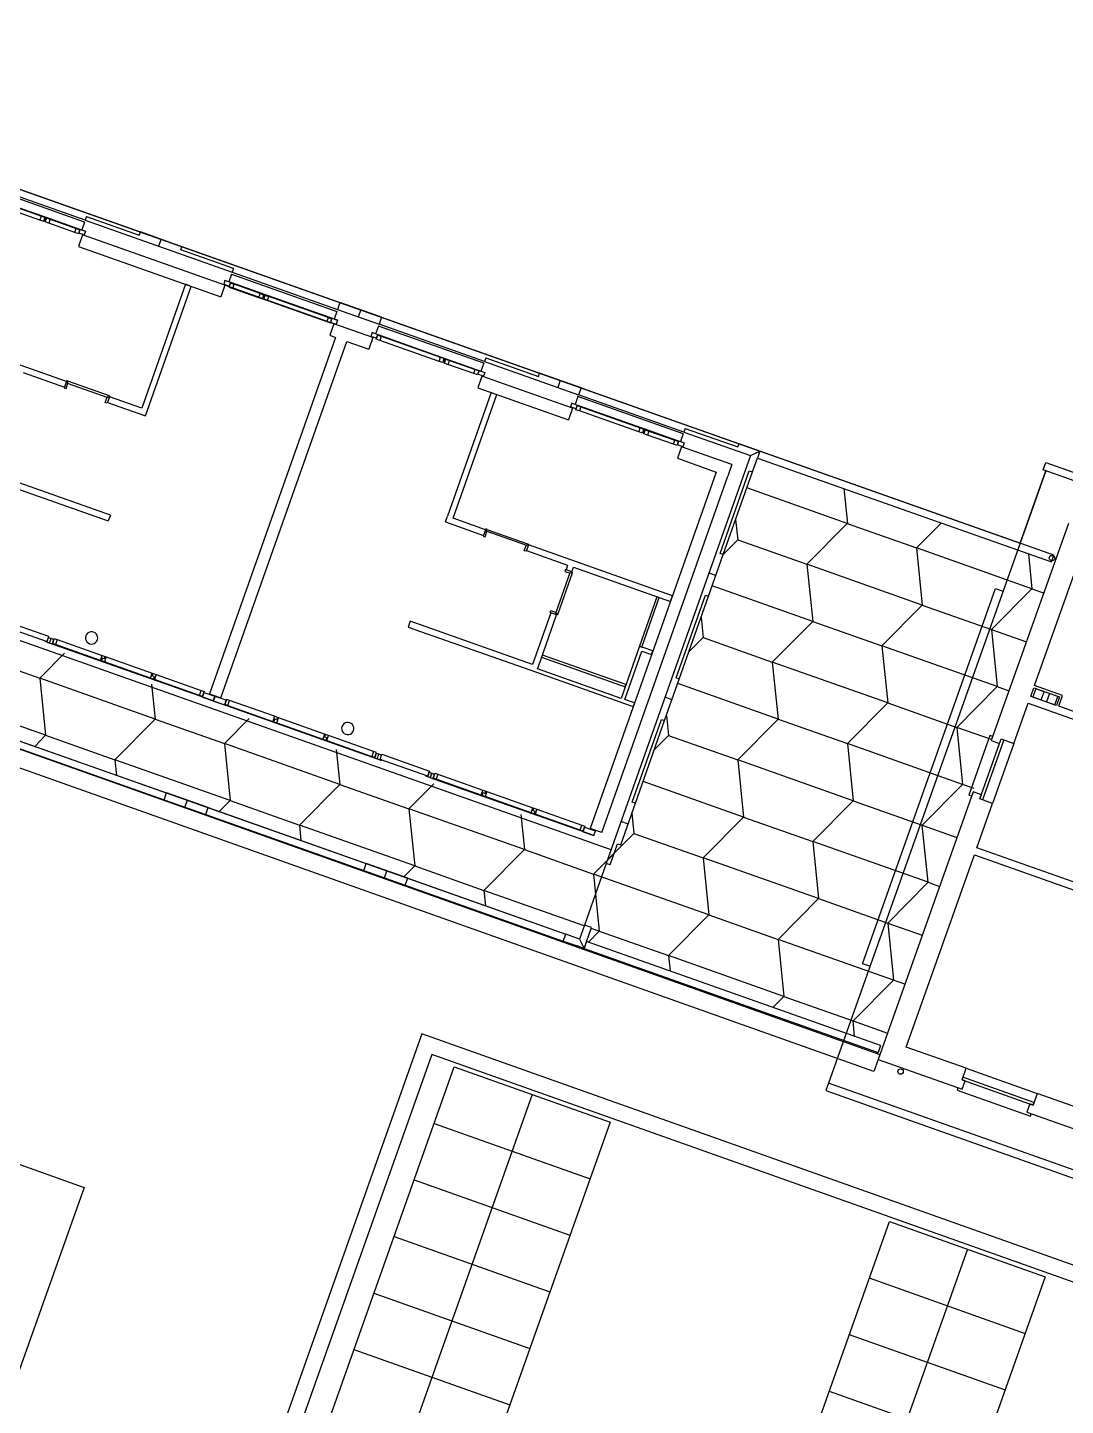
# Model space of a CAD drawing. Header units: metres. Extents: x 2681598 to 2681800, y 1249481 to 1249590.
# Drawn here: x 2681742.63 to 2681763.83, y 1249524.45 to 1249552.59 of the extents above; entities that cross this region are included whole.
import ezdxf

# ---------------------------------------------------------------- set-up
doc = ezdxf.new("R2010")
doc.units = ezdxf.units.M
doc.layers.add('flaeche', color=7, linetype='Continuous', true_color=0xffffff)
doc.layers.add('linien', color=7, linetype='Continuous', true_color=0x000000)

msp = doc.modelspace()

# ---------------------------------------------------------------- linework, layer by layer
at = {"layer": 'flaeche'}
msp.add_lwpolyline([(2681733.121, 1249552.588), (2681762.903, 1249542.058), (2681763.426, 1249543.536), (2681763.373, 1249543.555), (2681763.426, 1249543.706), (2681799.534, 1249530.89), (2681798.603, 1249528.269), (2681798.754, 1249528.215), (2681797.885, 1249525.767), (2681797.957, 1249525.547), (2681797.137, 1249523.236), (2681796.945, 1249523.119), (2681796.062, 1249520.63), (2681795.911, 1249520.684), (2681794.988, 1249518.083), (2681785.954, 1249492.164), (2681782.576, 1249481.266), (2681760.287, 1249488.167), (2681751.425, 1249490.911), (2681746.873, 1249492.32), (2681740.641, 1249494.59)], dxfattribs=at)
at = {"layer": 'linien'}
for p, q in [((2681733.121, 1249552.588), (2681757.587, 1249543.938)), ((2681743.803, 1249548.652), (2681741.651, 1249549.413)), ((2681743.79, 1249548.614), (2681741.637, 1249549.376)), ((2681741.668, 1249549.186), (2681742.943, 1249548.736)), ((2681741.697, 1249549.165), (2681742.907, 1249548.737)), ((2681742.878, 1249548.655), (2681741.667, 1249549.083)), ((2681742.878, 1249548.655), (2681742.907, 1249548.737)), ((2681742.955, 1249548.628), (2681742.878, 1249548.655)), ((2681742.907, 1249548.737), (2681742.984, 1249548.71)), ((2681742.939, 1249548.726), (2681742.943, 1249548.736)), ((2681742.984, 1249548.71), (2681742.939, 1249548.726)), ((2681742.943, 1249548.736), (2681743.001, 1249548.715)), ((2681742.984, 1249548.71), (2681742.955, 1249548.628)), ((2681742.96, 1249548.643), (2681742.984, 1249548.71)), ((2681742.974, 1249548.638), (2681742.96, 1249548.643)), ((2681742.987, 1249548.633), (2681742.974, 1249548.638)), ((2681742.982, 1249548.618), (2681743.011, 1249548.7)), ((2681743.058, 1249548.591), (2681742.982, 1249548.618)), ((2681743.011, 1249548.7), (2681742.987, 1249548.633)), ((2681743.001, 1249548.715), (2681743.059, 1249548.694)), ((2681743.056, 1249548.685), (2681743.011, 1249548.7)), ((2681743.011, 1249548.7), (2681743.088, 1249548.673)), ((2681743.059, 1249548.694), (2681743.056, 1249548.685)), ((2681743.088, 1249548.673), (2681743.058, 1249548.591)), ((2681743.588, 1249548.404), (2681743.058, 1249548.591)), ((2681743.059, 1249548.694), (2681743.652, 1249548.485)), ((2681743.088, 1249548.673), (2681743.617, 1249548.486)), ((2681743.79, 1249548.614), (2681743.734, 1249548.456)), ((2681743.83, 1249548.728), (2681743.803, 1249548.652)), ((2681743.803, 1249548.652), (2681746.805, 1249547.591)), ((2681743.83, 1249548.728), (2681744.906, 1249548.347)), ((2681743.588, 1249548.404), (2681743.617, 1249548.486)), ((2681743.665, 1249548.377), (2681743.588, 1249548.404)), ((2681743.617, 1249548.486), (2681743.694, 1249548.459)), ((2681743.649, 1249548.475), (2681743.652, 1249548.485)), ((2681743.694, 1249548.459), (2681743.649, 1249548.475)), ((2681743.652, 1249548.485), (2681743.81, 1249548.429)), ((2681743.694, 1249548.459), (2681743.665, 1249548.377)), ((2681743.751, 1249548.352), (2681743.668, 1249548.117)), ((2681743.751, 1249548.352), (2681743.668, 1249548.117)), ((2681743.67, 1249548.392), (2681743.694, 1249548.459)), ((2681743.783, 1249548.352), (2681743.67, 1249548.392)), ((2681743.734, 1249548.456), (2681743.81, 1249548.429)), ((2681746.657, 1249547.325), (2681743.751, 1249548.352)), ((2681743.783, 1249548.352), (2681743.78, 1249548.342)), ((2681743.81, 1249548.429), (2681743.783, 1249548.352)), ((2681744.906, 1249548.347), (2681744.93, 1249548.413)), ((2681745.778, 1249548.113), (2681744.93, 1249548.413)), ((2681745.354, 1249548.263), (2681745.304, 1249548.121)), ((2681743.668, 1249548.117), (2681746.573, 1249547.089)), ((2681745.755, 1249548.047), (2681745.778, 1249548.113)), ((2681746.831, 1249547.666), (2681745.755, 1249548.047)), ((2681746.659, 1249547.422), (2681746.632, 1249547.344)), ((2681746.817, 1249547.366), (2681746.659, 1249547.422)), ((2681746.735, 1249547.395), (2681746.659, 1249547.422)), ((2681746.791, 1249547.553), (2681746.735, 1249547.395)), ((2681746.791, 1249547.553), (2681748.944, 1249546.792)), ((2681746.831, 1249547.666), (2681746.805, 1249547.591)), ((2681746.805, 1249547.591), (2681748.957, 1249546.83)), ((2681745.851, 1249547.345), (2681744.957, 1249544.816)), ((2681745.075, 1249544.774), (2681745.969, 1249547.303)), ((2681745.969, 1249547.303), (2681745.851, 1249547.345)), ((2681746.657, 1249547.325), (2681746.573, 1249547.089)), ((2681746.657, 1249547.325), (2681746.573, 1249547.089)), ((2681746.632, 1249547.344), (2681746.628, 1249547.335)), ((2681746.632, 1249547.344), (2681746.745, 1249547.304)), ((2681748.881, 1249546.539), (2681746.657, 1249547.325)), ((2681746.769, 1249547.372), (2681746.739, 1249547.289)), ((2681746.739, 1249547.289), (2681746.816, 1249547.262)), ((2681746.745, 1249547.304), (2681746.769, 1249547.372)), ((2681746.769, 1249547.372), (2681746.813, 1249547.356)), ((2681746.845, 1249547.345), (2681746.769, 1249547.372)), ((2681746.813, 1249547.356), (2681746.817, 1249547.366)), ((2681746.816, 1249547.262), (2681746.845, 1249547.345)), ((2681746.816, 1249547.262), (2681747.346, 1249547.075)), ((2681747.41, 1249547.156), (2681746.817, 1249547.366)), ((2681747.375, 1249547.158), (2681746.845, 1249547.345)), ((2681747.375, 1249547.158), (2681747.346, 1249547.075)), ((2681747.451, 1249547.131), (2681747.375, 1249547.158)), ((2681747.41, 1249547.156), (2681747.406, 1249547.146)), ((2681747.406, 1249547.146), (2681747.451, 1249547.131)), ((2681747.468, 1249547.136), (2681747.41, 1249547.156)), ((2681747.422, 1249547.048), (2681747.451, 1249547.131)), ((2681747.451, 1249547.131), (2681747.427, 1249547.063)), ((2681747.527, 1249547.115), (2681747.468, 1249547.136)), ((2681747.346, 1249547.075), (2681747.422, 1249547.048)), ((2681747.427, 1249547.063), (2681747.441, 1249547.058)), ((2681747.441, 1249547.058), (2681747.455, 1249547.053)), ((2681747.478, 1249547.121), (2681747.449, 1249547.038)), ((2681747.449, 1249547.038), (2681747.526, 1249547.011)), ((2681747.455, 1249547.053), (2681747.478, 1249547.121)), ((2681747.478, 1249547.121), (2681747.523, 1249547.105)), ((2681747.555, 1249547.094), (2681747.478, 1249547.121)), ((2681747.523, 1249547.105), (2681747.527, 1249547.115)), ((2681747.526, 1249547.011), (2681747.555, 1249547.094)), ((2681747.526, 1249547.011), (2681748.737, 1249546.583)), ((2681748.801, 1249546.664), (2681747.527, 1249547.115)), ((2681748.766, 1249546.666), (2681747.555, 1249547.094)), ((2681749.007, 1249546.971), (2681748.957, 1249546.83)), ((2681749.007, 1249546.971), (2681748.957, 1249546.83)), ((2681749.856, 1249546.671), (2681749.007, 1249546.971)), ((2681748.766, 1249546.666), (2681748.737, 1249546.583)), ((2681748.737, 1249546.583), (2681748.813, 1249546.556)), ((2681748.842, 1249546.639), (2681748.766, 1249546.666)), ((2681748.801, 1249546.664), (2681748.797, 1249546.655)), ((2681748.797, 1249546.655), (2681748.842, 1249546.639)), ((2681748.959, 1249546.609), (2681748.801, 1249546.664)), ((2681748.813, 1249546.556), (2681748.842, 1249546.639)), ((2681748.842, 1249546.639), (2681748.818, 1249546.571)), ((2681748.818, 1249546.571), (2681748.931, 1249546.531)), ((2681748.944, 1249546.792), (2681748.888, 1249546.634)), ((2681748.888, 1249546.634), (2681748.959, 1249546.609)), ((2681748.959, 1249546.609), (2681748.931, 1249546.531)), ((2681748.957, 1249546.83), (2681749.806, 1249546.53)), ((2681749.432, 1249546.821), (2681749.382, 1249546.68)), ((2681749.856, 1249546.671), (2681749.806, 1249546.53)), ((2681749.856, 1249546.671), (2681749.806, 1249546.53)), ((2681743.421, 1249545.359), (2681740.479, 1249546.4)), ((2681748.881, 1249546.539), (2681748.798, 1249546.303)), ((2681748.881, 1249546.539), (2681748.798, 1249546.303)), ((2681748.798, 1249546.303), (2681748.915, 1249546.261)), ((2681749.682, 1249546.255), (2681748.881, 1249546.539)), ((2681748.931, 1249546.531), (2681748.928, 1249546.522)), ((2681749.638, 1249546.281), (2681749.635, 1249546.272)), ((2681749.666, 1249546.359), (2681749.638, 1249546.281)), ((2681749.752, 1249546.241), (2681749.638, 1249546.281)), ((2681749.666, 1249546.359), (2681749.824, 1249546.303)), ((2681749.737, 1249546.334), (2681749.666, 1249546.359)), ((2681749.793, 1249546.492), (2681749.737, 1249546.334)), ((2681749.746, 1249546.226), (2681749.775, 1249546.309)), ((2681749.775, 1249546.309), (2681749.752, 1249546.241)), ((2681749.82, 1249546.293), (2681749.775, 1249546.309)), ((2681749.775, 1249546.309), (2681749.852, 1249546.282)), ((2681751.945, 1249545.731), (2681749.793, 1249546.492)), ((2681751.959, 1249545.769), (2681749.806, 1249546.53)), ((2681749.824, 1249546.303), (2681749.82, 1249546.293)), ((2681749.852, 1249546.282), (2681749.823, 1249546.199)), ((2681749.824, 1249546.303), (2681751.098, 1249545.852)), ((2681749.852, 1249546.282), (2681751.063, 1249545.854)), ((2681748.915, 1249546.261), (2681746.341, 1249538.98)), ((2681746.577, 1249538.896), (2681749.151, 1249546.178)), ((2681749.151, 1249546.178), (2681749.599, 1249546.02)), ((2681749.682, 1249546.255), (2681749.599, 1249546.02)), ((2681749.682, 1249546.255), (2681749.599, 1249546.02)), ((2681749.823, 1249546.199), (2681749.746, 1249546.226)), ((2681751.034, 1249545.771), (2681749.823, 1249546.199)), ((2681751.034, 1249545.771), (2681751.063, 1249545.854)), ((2681751.11, 1249545.744), (2681751.034, 1249545.771)), ((2681751.063, 1249545.854), (2681751.139, 1249545.827)), ((2681751.094, 1249545.842), (2681751.098, 1249545.852)), ((2681751.139, 1249545.827), (2681751.094, 1249545.842)), ((2681751.098, 1249545.852), (2681751.156, 1249545.832)), ((2681751.139, 1249545.827), (2681751.11, 1249545.744)), ((2681751.115, 1249545.759), (2681751.139, 1249545.827)), ((2681751.129, 1249545.754), (2681751.115, 1249545.759)), ((2681751.143, 1249545.75), (2681751.129, 1249545.754)), ((2681751.137, 1249545.734), (2681751.166, 1249545.817)), ((2681751.214, 1249545.707), (2681751.137, 1249545.734)), ((2681751.166, 1249545.817), (2681751.143, 1249545.75)), ((2681751.156, 1249545.832), (2681751.215, 1249545.811)), ((2681751.211, 1249545.801), (2681751.166, 1249545.817)), ((2681751.166, 1249545.817), (2681751.243, 1249545.79)), ((2681751.215, 1249545.811), (2681751.211, 1249545.801)), ((2681751.243, 1249545.79), (2681751.214, 1249545.707)), ((2681751.215, 1249545.811), (2681751.808, 1249545.601)), ((2681751.243, 1249545.79), (2681751.773, 1249545.603)), ((2681751.945, 1249545.731), (2681751.889, 1249545.572)), ((2681751.985, 1249545.844), (2681751.959, 1249545.769)), ((2681751.959, 1249545.769), (2681753.883, 1249545.088)), ((2681751.985, 1249545.844), (2681753.062, 1249545.463)), ((2681742.535, 1249545.54), (2681743.379, 1249545.242)), ((2681751.743, 1249545.52), (2681751.214, 1249545.707)), ((2681751.743, 1249545.52), (2681751.773, 1249545.603)), ((2681751.82, 1249545.493), (2681751.743, 1249545.52)), ((2681751.773, 1249545.603), (2681751.849, 1249545.576)), ((2681751.804, 1249545.591), (2681751.808, 1249545.601)), ((2681751.849, 1249545.576), (2681751.804, 1249545.591)), ((2681751.808, 1249545.601), (2681751.966, 1249545.545)), ((2681751.849, 1249545.576), (2681751.82, 1249545.493)), ((2681751.907, 1249545.469), (2681751.823, 1249545.233)), ((2681751.907, 1249545.469), (2681751.823, 1249545.233)), ((2681751.825, 1249545.508), (2681751.849, 1249545.576)), ((2681751.938, 1249545.468), (2681751.825, 1249545.508)), ((2681751.889, 1249545.572), (2681751.966, 1249545.545)), ((2681753.76, 1249544.813), (2681751.907, 1249545.469)), ((2681751.938, 1249545.468), (2681751.935, 1249545.459)), ((2681751.966, 1249545.545), (2681751.938, 1249545.468)), ((2681753.062, 1249545.463), (2681753.085, 1249545.529)), ((2681753.933, 1249545.229), (2681753.085, 1249545.529)), ((2681743.421, 1249545.359), (2681743.374, 1249545.227)), ((2681743.374, 1249545.227), (2681743.412, 1249545.214)), ((2681743.421, 1249545.359), (2681743.379, 1249545.242)), ((2681743.421, 1249545.359), (2681743.379, 1249545.242)), ((2681743.412, 1249545.214), (2681743.45, 1249545.323)), ((2681743.426, 1249545.374), (2681743.421, 1249545.359)), ((2681743.449, 1249545.365), (2681743.426, 1249545.374)), ((2681743.449, 1249545.365), (2681743.436, 1249545.328)), ((2681743.45, 1249545.323), (2681743.436, 1249545.328)), ((2681743.436, 1249545.328), (2681744.265, 1249545.034)), ((2681744.279, 1249545.072), (2681743.449, 1249545.365)), ((2681751.823, 1249545.233), (2681753.677, 1249544.578)), ((2681753.509, 1249545.379), (2681753.459, 1249545.238)), ((2681753.933, 1249545.229), (2681753.883, 1249545.088)), ((2681753.933, 1249545.229), (2681753.883, 1249545.088)), ((2681744.213, 1249544.931), (2681744.251, 1249545.039)), ((2681744.251, 1249544.917), (2681744.213, 1249544.931)), ((2681744.297, 1249545.049), (2681744.251, 1249544.917)), ((2681744.251, 1249545.039), (2681744.265, 1249545.034)), ((2681744.297, 1249545.049), (2681744.256, 1249544.932)), ((2681744.297, 1249545.049), (2681744.256, 1249544.932)), ((2681744.256, 1249544.932), (2681745.033, 1249544.657)), ((2681744.265, 1249545.034), (2681744.279, 1249545.072)), ((2681744.279, 1249545.072), (2681744.302, 1249545.064)), ((2681744.302, 1249545.064), (2681744.297, 1249545.049)), ((2681744.957, 1249544.816), (2681744.297, 1249545.049)), ((2681752.097, 1249545.136), (2681751.203, 1249542.608)), ((2681751.321, 1249542.566), (2681752.215, 1249545.094)), ((2681752.097, 1249545.136), (2681752.215, 1249545.094)), ((2681753.743, 1249544.917), (2681753.716, 1249544.84)), ((2681753.743, 1249544.917), (2681753.901, 1249544.861)), ((2681753.814, 1249544.892), (2681753.743, 1249544.917)), ((2681753.87, 1249545.05), (2681753.814, 1249544.892)), ((2681756.023, 1249544.289), (2681753.87, 1249545.05)), ((2681756.036, 1249544.327), (2681753.883, 1249545.088)), ((2681745.033, 1249544.657), (2681745.075, 1249544.774)), ((2681753.76, 1249544.813), (2681753.677, 1249544.578)), ((2681753.76, 1249544.813), (2681753.677, 1249544.578)), ((2681753.716, 1249544.84), (2681753.713, 1249544.83)), ((2681753.829, 1249544.8), (2681753.716, 1249544.84)), ((2681753.824, 1249544.784), (2681753.853, 1249544.867)), ((2681753.9, 1249544.757), (2681753.824, 1249544.784)), ((2681753.853, 1249544.867), (2681753.829, 1249544.8)), ((2681753.898, 1249544.851), (2681753.853, 1249544.867)), ((2681753.853, 1249544.867), (2681753.929, 1249544.84)), ((2681753.901, 1249544.861), (2681753.898, 1249544.851)), ((2681753.929, 1249544.84), (2681753.9, 1249544.757)), ((2681755.111, 1249544.329), (2681753.9, 1249544.757)), ((2681753.901, 1249544.861), (2681755.175, 1249544.411)), ((2681753.929, 1249544.84), (2681755.14, 1249544.412)), ((2681755.111, 1249544.329), (2681755.14, 1249544.412)), ((2681755.188, 1249544.302), (2681755.111, 1249544.329)), ((2681755.14, 1249544.412), (2681755.217, 1249544.385)), ((2681755.172, 1249544.401), (2681755.175, 1249544.411)), ((2681755.217, 1249544.385), (2681755.172, 1249544.401)), ((2681755.175, 1249544.411), (2681755.234, 1249544.39)), ((2681755.217, 1249544.385), (2681755.188, 1249544.302)), ((2681755.193, 1249544.317), (2681755.217, 1249544.385)), ((2681755.207, 1249544.313), (2681755.193, 1249544.317)), ((2681755.22, 1249544.308), (2681755.207, 1249544.313)), ((2681755.215, 1249544.293), (2681755.244, 1249544.375)), ((2681755.244, 1249544.375), (2681755.22, 1249544.308)), ((2681755.234, 1249544.39), (2681755.292, 1249544.369)), ((2681755.289, 1249544.359), (2681755.244, 1249544.375)), ((2681755.244, 1249544.375), (2681755.32, 1249544.348)), ((2681755.292, 1249544.369), (2681755.289, 1249544.359)), ((2681755.32, 1249544.348), (2681755.291, 1249544.266)), ((2681755.292, 1249544.369), (2681755.885, 1249544.16)), ((2681755.32, 1249544.348), (2681755.85, 1249544.161)), ((2681756.063, 1249544.402), (2681756.036, 1249544.327)), ((2681756.036, 1249544.327), (2681757.395, 1249543.846)), ((2681756.063, 1249544.402), (2681757.139, 1249544.022)), ((2681755.291, 1249544.266), (2681755.215, 1249544.293)), ((2681755.821, 1249544.078), (2681755.291, 1249544.266)), ((2681755.821, 1249544.078), (2681755.85, 1249544.161)), ((2681755.897, 1249544.051), (2681755.821, 1249544.078)), ((2681755.85, 1249544.161), (2681755.927, 1249544.134)), ((2681755.882, 1249544.15), (2681755.885, 1249544.16)), ((2681755.927, 1249544.134), (2681755.882, 1249544.15)), ((2681755.885, 1249544.16), (2681756.043, 1249544.104)), ((2681755.927, 1249544.134), (2681755.897, 1249544.051)), ((2681755.903, 1249544.066), (2681755.927, 1249544.134)), ((2681756.016, 1249544.026), (2681755.903, 1249544.066)), ((2681756.023, 1249544.289), (2681755.967, 1249544.131)), ((2681755.967, 1249544.131), (2681756.043, 1249544.104)), ((2681756.043, 1249544.104), (2681756.016, 1249544.026)), ((2681757.139, 1249544.022), (2681757.163, 1249544.088)), ((2681757.587, 1249543.938), (2681757.163, 1249544.088)), ((2681757.395, 1249543.846), (2681754.45, 1249535.516)), ((2681755.984, 1249544.027), (2681755.901, 1249543.791)), ((2681755.984, 1249544.027), (2681755.901, 1249543.791)), ((2681755.901, 1249543.791), (2681756.694, 1249543.511)), ((2681757.013, 1249543.663), (2681755.984, 1249544.027)), ((2681756.016, 1249544.026), (2681756.013, 1249544.017)), ((2681757.395, 1249543.846), (2681757.587, 1249543.938)), ((2681757.437, 1249543.513), (2681757.537, 1249543.796)), ((2681757.587, 1249543.938), (2681757.537, 1249543.796)), ((2681757.537, 1249543.796), (2681763.543, 1249541.673)), ((2681763.593, 1249541.814), (2681757.587, 1249543.938)), ((2681744.317, 1249542.63), (2681741.818, 1249543.513)), ((2681756.694, 1249543.511), (2681754.119, 1249536.23)), ((2681756.773, 1249541.846), (2681757.371, 1249543.537)), ((2681756.839, 1249541.823), (2681757.437, 1249543.513)), ((2681757.013, 1249543.663), (2681756.929, 1249543.428)), ((2681757.371, 1249543.537), (2681757.437, 1249543.513)), ((2681763.426, 1249543.536), (2681758.987, 1249531.03)), ((2681763.373, 1249543.555), (2681763.426, 1249543.706)), ((2681799.48, 1249530.74), (2681763.373, 1249543.555)), ((2681763.426, 1249543.706), (2681799.534, 1249530.89)), ((2681741.777, 1249543.395), (2681744.275, 1249542.512)), ((2681754.355, 1249536.146), (2681756.929, 1249543.428)), ((2681759.373, 1249542.46), (2681757.321, 1249543.186)), ((2681759.302, 1249543.172), (2681759.374, 1249542.46)), ((2681744.317, 1249542.63), (2681744.275, 1249542.512)), ((2681751.162, 1249542.49), (2681751.203, 1249542.608)), ((2681751.162, 1249542.49), (2681751.94, 1249542.215)), ((2681751.982, 1249542.333), (2681751.321, 1249542.566)), ((2681751.987, 1249542.347), (2681751.982, 1249542.333)), ((2681752.01, 1249542.338), (2681751.987, 1249542.347)), ((2681757.092, 1249542.539), (2681757.134, 1249542.128)), ((2681758.548, 1249541.628), (2681759.373, 1249542.46)), ((2681759.373, 1249542.46), (2681760.787, 1249541.96)), ((2681760.787, 1249541.96), (2681761.292, 1249542.469)), ((2681763.89, 1249542.462), (2681762.315, 1249538.025)), ((2681751.982, 1249542.333), (2681751.935, 1249542.201)), ((2681751.935, 1249542.201), (2681751.973, 1249542.187)), ((2681751.982, 1249542.333), (2681751.94, 1249542.215)), ((2681751.982, 1249542.333), (2681751.94, 1249542.215)), ((2681751.973, 1249542.187), (2681752.011, 1249542.296)), ((2681751.997, 1249542.301), (2681752.01, 1249542.338)), ((2681752.011, 1249542.296), (2681751.997, 1249542.301)), ((2681752.826, 1249542.007), (2681751.997, 1249542.301)), ((2681752.01, 1249542.338), (2681752.84, 1249542.045)), ((2681756.843, 1249541.834), (2681757.134, 1249542.128)), ((2681757.134, 1249542.128), (2681758.548, 1249541.628)), ((2681752.774, 1249541.904), (2681752.812, 1249542.012)), ((2681752.812, 1249541.891), (2681752.774, 1249541.904)), ((2681752.858, 1249542.023), (2681752.812, 1249541.891)), ((2681752.812, 1249542.012), (2681752.826, 1249542.007)), ((2681752.858, 1249542.023), (2681752.817, 1249541.905)), ((2681752.858, 1249542.023), (2681752.817, 1249541.905)), ((2681752.817, 1249541.905), (2681753.66, 1249541.606)), ((2681752.84, 1249542.045), (2681752.826, 1249542.007)), ((2681752.84, 1249542.045), (2681752.863, 1249542.037)), ((2681752.863, 1249542.037), (2681752.858, 1249542.023)), ((2681755.8, 1249540.983), (2681752.858, 1249542.023)), ((2681756.539, 1249540.974), (2681756.839, 1249541.823)), ((2681756.839, 1249541.823), (2681756.773, 1249541.846)), ((2681763.145, 1249541.126), (2681760.787, 1249541.96)), ((2681760.787, 1249541.96), (2681760.905, 1249540.794)), ((2681763.072, 1249541.839), (2681763.145, 1249541.126)), ((2681763.199, 1249539.151), (2681764.19, 1249541.945)), ((2681763.543, 1249541.673), (2681763.593, 1249541.814)), ((2681738.154, 1249541.597), (2681754.541, 1249535.803)), ((2681753.613, 1249541.52), (2681753.6, 1249541.482)), ((2681753.745, 1249541.473), (2681753.613, 1249541.52)), ((2681753.66, 1249541.606), (2681753.628, 1249541.515)), ((2681753.745, 1249541.473), (2681753.628, 1249541.515)), ((2681753.745, 1249541.473), (2681753.628, 1249541.515)), ((2681753.745, 1249541.473), (2681753.778, 1249541.565)), ((2681753.778, 1249541.565), (2681755.758, 1249540.865)), ((2681758.548, 1249541.628), (2681758.666, 1249540.461)), ((2681760.905, 1249540.794), (2681758.548, 1249541.628)), ((2681753.42, 1249540.628), (2681753.714, 1249541.458)), ((2681753.751, 1249541.444), (2681753.458, 1249540.615)), ((2681753.6, 1249541.482), (2681753.709, 1249541.443)), ((2681753.709, 1249541.443), (2681753.714, 1249541.458)), ((2681753.714, 1249541.458), (2681753.751, 1249541.444)), ((2681753.76, 1249541.468), (2681753.745, 1249541.473)), ((2681753.751, 1249541.444), (2681753.76, 1249541.468)), ((2681756.689, 1249541.398), (2681756.548, 1249541.448)), ((2681755.484, 1249540.961), (2681755.128, 1249539.953)), ((2681755.175, 1249539.936), (2681755.532, 1249540.945)), ((2681755.532, 1249540.945), (2681755.484, 1249540.961)), ((2681755.758, 1249540.865), (2681755.8, 1249540.983)), ((2681755.875, 1249539.307), (2681756.473, 1249540.998)), ((2681755.941, 1249539.283), (2681756.539, 1249540.974)), ((2681756.473, 1249540.998), (2681756.539, 1249540.974)), ((2681758.666, 1249540.461), (2681756.614, 1249541.187)), ((2681759.683, 1249533.469), (2681762.404, 1249541.134)), ((2681762.318, 1249540.295), (2681763.145, 1249541.126)), ((2681762.404, 1249541.134), (2681762.554, 1249541.08)), ((2681763.145, 1249541.126), (2681763.385, 1249541.041)), ((2681753.303, 1249540.643), (2681753.317, 1249540.68)), ((2681753.317, 1249540.68), (2681753.425, 1249540.642)), ((2681760.08, 1249539.961), (2681760.905, 1249540.794)), ((2681760.905, 1249540.794), (2681762.318, 1249540.295)), ((2681742.05, 1249540.391), (2681743.023, 1249540.048)), ((2681743.059, 1249540.151), (2681742.087, 1249540.495)), ((2681750.445, 1249540.463), (2681750.403, 1249540.345)), ((2681752.943, 1249539.579), (2681750.445, 1249540.463)), ((2681753.318, 1249540.638), (2681752.943, 1249539.579)), ((2681753.061, 1249539.538), (2681753.435, 1249540.596)), ((2681753.435, 1249540.596), (2681753.303, 1249540.643)), ((2681753.435, 1249540.596), (2681753.318, 1249540.638)), ((2681753.435, 1249540.596), (2681753.318, 1249540.638)), ((2681753.425, 1249540.642), (2681753.42, 1249540.628)), ((2681753.42, 1249540.628), (2681753.458, 1249540.615)), ((2681753.45, 1249540.591), (2681753.435, 1249540.596)), ((2681753.458, 1249540.615), (2681753.45, 1249540.591)), ((2681756.386, 1249540.54), (2681756.427, 1249540.129)), ((2681757.841, 1249539.629), (2681758.666, 1249540.461)), ((2681758.666, 1249540.461), (2681760.08, 1249539.961)), ((2681743.023, 1249540.048), (2681743.059, 1249540.151)), ((2681743.023, 1249540.048), (2681743.052, 1249540.132)), ((2681743.052, 1249540.132), (2681743.107, 1249540.113)), ((2681743.074, 1249540.018), (2681743.107, 1249540.113)), ((2681743.074, 1249540.018), (2681743.107, 1249540.113)), ((2681743.107, 1249540.113), (2681743.11, 1249540.122)), ((2681743.107, 1249540.113), (2681743.162, 1249540.093)), ((2681743.132, 1249540.009), (2681743.169, 1249540.113)), ((2681743.162, 1249540.093), (2681743.132, 1249540.009)), ((2681743.169, 1249540.113), (2681743.231, 1249540.091)), ((2681743.231, 1249540.091), (2681743.194, 1249539.987)), ((2681743.231, 1249540.091), (2681744.15, 1249539.766)), ((2681750.403, 1249540.345), (2681753.02, 1249539.42)), ((2681756.136, 1249539.835), (2681756.427, 1249540.129)), ((2681756.427, 1249540.129), (2681757.841, 1249539.629)), ((2681762.318, 1249540.295), (2681762.436, 1249539.128)), ((2681762.318, 1249540.295), (2681763.031, 1249540.043)), ((2681742.875, 1249539.299), (2681743.381, 1249539.809)), ((2681742.99, 1249540.048), (2681742.993, 1249540.058)), ((2681743.074, 1249540.018), (2681742.99, 1249540.048)), ((2681742.993, 1249540.058), (2681743.023, 1249540.048)), ((2681743.038, 1249540.028), (2681743.039, 1249540.031)), ((2681743.039, 1249540.031), (2681743.074, 1249540.018)), ((2681743.171, 1249539.984), (2681743.074, 1249540.018)), ((2681743.132, 1249540.009), (2681743.174, 1249539.994)), ((2681743.194, 1249539.987), (2681743.132, 1249540.009)), ((2681743.174, 1249539.994), (2681743.171, 1249539.984)), ((2681746.152, 1249538.93), (2681743.171, 1249539.984)), ((2681744.113, 1249539.662), (2681743.194, 1249539.987)), ((2681755.128, 1249539.953), (2681754.751, 1249538.887)), ((2681754.828, 1249538.865), (2681755.177, 1249539.851)), ((2681755.128, 1249539.953), (2681755.203, 1249539.926)), ((2681755.128, 1249539.953), (2681755.175, 1249539.936)), ((2681755.177, 1249539.851), (2681755.374, 1249539.781)), ((2681755.401, 1249539.856), (2681755.203, 1249539.926)), ((2681755.374, 1249539.781), (2681755.401, 1249539.856)), ((2681762.436, 1249539.128), (2681760.08, 1249539.961)), ((2681760.08, 1249539.961), (2681760.198, 1249538.795)), ((2681741.461, 1249539.799), (2681742.875, 1249539.299)), ((2681744.113, 1249539.662), (2681744.15, 1249539.766)), ((2681744.133, 1249539.655), (2681744.113, 1249539.662)), ((2681744.151, 1249539.707), (2681744.133, 1249539.655)), ((2681744.195, 1249539.633), (2681744.133, 1249539.655)), ((2681744.15, 1249539.766), (2681744.212, 1249539.744)), ((2681744.194, 1249539.692), (2681744.151, 1249539.707)), ((2681744.194, 1249539.692), (2681744.212, 1249539.744)), ((2681744.232, 1249539.737), (2681744.195, 1249539.633)), ((2681745.135, 1249539.301), (2681744.195, 1249539.633)), ((2681744.212, 1249539.744), (2681744.232, 1249539.737)), ((2681744.232, 1249539.737), (2681745.172, 1249539.404)), ((2681753.045, 1249539.491), (2681753.061, 1249539.538)), ((2681753.145, 1249539.773), (2681753.128, 1249539.726)), ((2681753.128, 1249539.726), (2681754.834, 1249539.123)), ((2681754.851, 1249539.17), (2681753.145, 1249539.773)), ((2681757.841, 1249539.629), (2681757.96, 1249538.463)), ((2681760.198, 1249538.795), (2681757.841, 1249539.629)), ((2681742.875, 1249539.299), (2681742.994, 1249538.133)), ((2681745.232, 1249538.465), (2681742.875, 1249539.299)), ((2681745.135, 1249539.301), (2681745.172, 1249539.404)), ((2681745.197, 1249539.279), (2681745.135, 1249539.301)), ((2681745.172, 1249539.404), (2681745.192, 1249539.397)), ((2681745.173, 1249539.345), (2681745.192, 1249539.397)), ((2681745.216, 1249539.33), (2681745.173, 1249539.345)), ((2681745.192, 1249539.397), (2681745.254, 1249539.375)), ((2681745.197, 1249539.279), (2681745.216, 1249539.33)), ((2681745.217, 1249539.272), (2681745.197, 1249539.279)), ((2681745.254, 1249539.375), (2681745.217, 1249539.272)), ((2681746.136, 1249538.947), (2681745.217, 1249539.272)), ((2681745.254, 1249539.375), (2681746.173, 1249539.05)), ((2681753.02, 1249539.42), (2681754.726, 1249538.817)), ((2681754.751, 1249538.887), (2681753.045, 1249539.491)), ((2681755.641, 1249538.435), (2681755.941, 1249539.283)), ((2681755.941, 1249539.283), (2681755.875, 1249539.307)), ((2681742.994, 1249538.133), (2681740.637, 1249538.966)), ((2681745.16, 1249539.18), (2681745.232, 1249538.465)), ((2681746.136, 1249538.947), (2681746.173, 1249539.05)), ((2681746.173, 1249539.05), (2681746.235, 1249539.028)), ((2681746.235, 1249539.028), (2681746.198, 1249538.925)), ((2681746.198, 1249538.925), (2681746.228, 1249539.009)), ((2681746.228, 1249539.009), (2681746.451, 1249538.93)), ((2681746.341, 1249538.98), (2681746.577, 1249538.896)), ((2681754.834, 1249539.123), (2681754.851, 1249539.17)), ((2681757.96, 1249538.463), (2681755.908, 1249539.188)), ((2681761.612, 1249538.296), (2681762.436, 1249539.128)), ((2681762.436, 1249539.128), (2681762.676, 1249539.044)), ((2681763.12, 1249538.929), (2681763.182, 1249539.104)), ((2681763.227, 1249539.084), (2681763.167, 1249538.916)), ((2681763.182, 1249539.104), (2681763.707, 1249538.918)), ((2681763.77, 1249538.948), (2681763.199, 1249539.151)), ((2681763.395, 1249539.024), (2681763.227, 1249539.084)), ((2681763.335, 1249538.856), (2681763.395, 1249539.024)), ((2681763.504, 1249538.984), (2681763.444, 1249538.816)), ((2681763.672, 1249538.924), (2681763.504, 1249538.984)), ((2681740.483, 1249538.718), (2681753.621, 1249534.072)), ((2681746.198, 1249538.925), (2681746.136, 1249538.947)), ((2681746.152, 1249538.93), (2681746.156, 1249538.94)), ((2681746.417, 1249538.836), (2681746.152, 1249538.93)), ((2681746.156, 1249538.94), (2681746.198, 1249538.925)), ((2681746.2, 1249538.91), (2681746.201, 1249538.912)), ((2681746.201, 1249538.912), (2681746.417, 1249538.836)), ((2681746.417, 1249538.836), (2681746.451, 1249538.93)), ((2681746.427, 1249538.833), (2681746.46, 1249538.927)), ((2681746.427, 1249538.833), (2681746.692, 1249538.739)), ((2681746.643, 1249538.756), (2681746.427, 1249538.833)), ((2681746.451, 1249538.93), (2681746.454, 1249538.94)), ((2681746.46, 1249538.927), (2681746.463, 1249538.936)), ((2681746.683, 1249538.848), (2681746.46, 1249538.927)), ((2681746.642, 1249538.754), (2681746.643, 1249538.756)), ((2681746.689, 1249538.868), (2681746.653, 1249538.764)), ((2681746.653, 1249538.764), (2681746.683, 1249538.848)), ((2681746.695, 1249538.749), (2681746.653, 1249538.764)), ((2681746.653, 1249538.764), (2681746.715, 1249538.742)), ((2681746.752, 1249538.846), (2681746.689, 1249538.868)), ((2681746.692, 1249538.739), (2681746.695, 1249538.749)), ((2681746.692, 1249538.739), (2681749.673, 1249537.685)), ((2681746.715, 1249538.742), (2681746.752, 1249538.846)), ((2681746.715, 1249538.742), (2681747.634, 1249538.417)), ((2681747.671, 1249538.521), (2681746.752, 1249538.846)), ((2681754.726, 1249538.817), (2681754.801, 1249538.79)), ((2681754.801, 1249538.79), (2681754.999, 1249538.72)), ((2681755.026, 1249538.795), (2681754.828, 1249538.865)), ((2681755.026, 1249538.795), (2681754.999, 1249538.72)), ((2681755.791, 1249538.859), (2681755.65, 1249538.909)), ((2681759.374, 1249537.963), (2681760.198, 1249538.795)), ((2681760.198, 1249538.795), (2681761.612, 1249538.296)), ((2681762.778, 1249537.967), (2681763.07, 1249538.788)), ((2681763.07, 1249538.788), (2681766.495, 1249537.572)), ((2681763.645, 1249538.743), (2681763.12, 1249538.929)), ((2681763.167, 1249538.916), (2681763.335, 1249538.856)), ((2681763.444, 1249538.816), (2681763.613, 1249538.756)), ((2681763.613, 1249538.756), (2681763.672, 1249538.924)), ((2681763.707, 1249538.918), (2681763.645, 1249538.743)), ((2681763.692, 1249538.727), (2681763.77, 1249538.948)), ((2681766.546, 1249537.714), (2681763.692, 1249538.727)), ((2681740.429, 1249538.574), (2681760.039, 1249531.614)), ((2681744.408, 1249537.633), (2681745.232, 1249538.465)), ((2681745.232, 1249538.465), (2681746.647, 1249537.965)), ((2681746.647, 1249537.965), (2681747.152, 1249538.476)), ((2681747.671, 1249538.521), (2681747.634, 1249538.417)), ((2681747.634, 1249538.417), (2681747.654, 1249538.41)), ((2681747.672, 1249538.462), (2681747.654, 1249538.41)), ((2681747.654, 1249538.41), (2681747.716, 1249538.388)), ((2681747.733, 1249538.499), (2681747.671, 1249538.521)), ((2681747.714, 1249538.447), (2681747.672, 1249538.462)), ((2681747.733, 1249538.499), (2681747.714, 1249538.447)), ((2681747.716, 1249538.388), (2681747.753, 1249538.492)), ((2681747.753, 1249538.492), (2681747.733, 1249538.499)), ((2681748.693, 1249538.159), (2681747.753, 1249538.492)), ((2681754.977, 1249536.768), (2681755.575, 1249538.458)), ((2681755.043, 1249536.744), (2681755.641, 1249538.435)), ((2681755.575, 1249538.458), (2681755.641, 1249538.435)), ((2681755.679, 1249538.541), (2681755.721, 1249538.13)), ((2681757.135, 1249537.63), (2681757.96, 1249538.463)), ((2681757.96, 1249538.463), (2681759.374, 1249537.963)), ((2681742.771, 1249537.908), (2681742.994, 1249538.133)), ((2681742.994, 1249538.133), (2681744.408, 1249537.633)), ((2681747.716, 1249538.388), (2681748.656, 1249538.056)), ((2681748.693, 1249538.159), (2681748.656, 1249538.056)), ((2681748.713, 1249538.152), (2681748.693, 1249538.159)), ((2681748.713, 1249538.152), (2681748.694, 1249538.101)), ((2681748.775, 1249538.13), (2681748.713, 1249538.152)), ((2681748.738, 1249538.027), (2681748.775, 1249538.13)), ((2681749.694, 1249537.805), (2681748.775, 1249538.13)), ((2681755.43, 1249537.836), (2681755.721, 1249538.13)), ((2681755.721, 1249538.13), (2681757.135, 1249537.63)), ((2681761.612, 1249538.296), (2681761.73, 1249537.13)), ((2681762.322, 1249538.045), (2681761.612, 1249538.296)), ((2681762.287, 1249538.131), (2681761.855, 1249536.914)), ((2681762.345, 1249538.111), (2681762.287, 1249538.131)), ((2681742.187, 1249537.956), (2681745.416, 1249536.814)), ((2681742.237, 1249538.097), (2681745.466, 1249536.956)), ((2681746.647, 1249537.965), (2681746.765, 1249536.799)), ((2681749.004, 1249537.132), (2681746.647, 1249537.965)), ((2681748.656, 1249538.056), (2681748.718, 1249538.034)), ((2681748.694, 1249538.101), (2681748.737, 1249538.086)), ((2681748.737, 1249538.086), (2681748.718, 1249538.034)), ((2681748.718, 1249538.034), (2681748.738, 1249538.027)), ((2681748.738, 1249538.027), (2681749.657, 1249537.702)), ((2681748.931, 1249537.846), (2681749.004, 1249537.132)), ((2681761.73, 1249537.13), (2681759.374, 1249537.963)), ((2681759.374, 1249537.963), (2681759.492, 1249536.797)), ((2681762.083, 1249536.834), (2681762.518, 1249538.059)), ((2681762.57, 1249538.041), (2681762.135, 1249536.816)), ((2681762.315, 1249538.025), (2681762.484, 1249537.965)), ((2681762.778, 1249537.967), (2681762.343, 1249536.742)), ((2681762.484, 1249537.965), (2681762.518, 1249538.059)), ((2681762.518, 1249538.059), (2681762.57, 1249538.041)), ((2681762.518, 1249538.059), (2681762.778, 1249537.967)), ((2681759.917, 1249531.268), (2681741.641, 1249537.754)), ((2681746.765, 1249536.799), (2681744.408, 1249537.633)), ((2681744.408, 1249537.633), (2681744.44, 1249537.319)), ((2681749.694, 1249537.805), (2681749.657, 1249537.702)), ((2681749.657, 1249537.702), (2681749.719, 1249537.68)), ((2681749.677, 1249537.695), (2681749.673, 1249537.685)), ((2681749.673, 1249537.685), (2681749.77, 1249537.651)), ((2681749.719, 1249537.68), (2681749.677, 1249537.695)), ((2681749.756, 1249537.783), (2681749.694, 1249537.805)), ((2681749.719, 1249537.68), (2681749.756, 1249537.783)), ((2681749.749, 1249537.764), (2681749.719, 1249537.68)), ((2681749.804, 1249537.745), (2681749.749, 1249537.764)), ((2681749.77, 1249537.651), (2681749.804, 1249537.745)), ((2681749.77, 1249537.651), (2681749.804, 1249537.745)), ((2681749.77, 1249537.651), (2681749.854, 1249537.621)), ((2681749.805, 1249537.638), (2681749.77, 1249537.651)), ((2681749.804, 1249537.745), (2681749.807, 1249537.754)), ((2681749.858, 1249537.725), (2681749.804, 1249537.745)), ((2681749.804, 1249537.635), (2681749.805, 1249537.638)), ((2681749.829, 1249537.641), (2681749.865, 1249537.745)), ((2681749.829, 1249537.641), (2681749.858, 1249537.725)), ((2681749.858, 1249537.631), (2681749.829, 1249537.641)), ((2681750.801, 1249537.297), (2681749.829, 1249537.641)), ((2681749.854, 1249537.621), (2681749.858, 1249537.631)), ((2681749.865, 1249537.745), (2681750.837, 1249537.401)), ((2681759.492, 1249536.797), (2681757.135, 1249537.63)), ((2681757.135, 1249537.63), (2681757.253, 1249536.464)), ((2681750.768, 1249537.298), (2681750.771, 1249537.308)), ((2681750.852, 1249537.268), (2681750.768, 1249537.298)), ((2681750.771, 1249537.308), (2681750.801, 1249537.297)), ((2681750.837, 1249537.401), (2681750.801, 1249537.297)), ((2681750.801, 1249537.297), (2681750.83, 1249537.382)), ((2681750.83, 1249537.382), (2681750.885, 1249537.362)), ((2681750.852, 1249537.268), (2681750.885, 1249537.362)), ((2681750.885, 1249537.362), (2681750.852, 1249537.268)), ((2681750.885, 1249537.362), (2681750.94, 1249537.343)), ((2681750.91, 1249537.259), (2681750.947, 1249537.362)), ((2681750.94, 1249537.343), (2681750.91, 1249537.259)), ((2681750.947, 1249537.362), (2681751.009, 1249537.34)), ((2681751.009, 1249537.34), (2681750.972, 1249537.237)), ((2681751.009, 1249537.34), (2681751.928, 1249537.016)), ((2681748.179, 1249536.299), (2681749.004, 1249537.132)), ((2681749.004, 1249537.132), (2681750.418, 1249536.632)), ((2681750.418, 1249536.632), (2681750.923, 1249537.142)), ((2681750.949, 1249537.234), (2681750.852, 1249537.268)), ((2681750.91, 1249537.259), (2681750.952, 1249537.244)), ((2681750.972, 1249537.237), (2681750.91, 1249537.259)), ((2681750.952, 1249537.244), (2681750.949, 1249537.234)), ((2681753.931, 1249536.18), (2681750.949, 1249537.234)), ((2681751.891, 1249536.912), (2681750.972, 1249537.237)), ((2681751.891, 1249536.912), (2681751.928, 1249537.016)), ((2681751.928, 1249537.016), (2681751.99, 1249536.994)), ((2681757.253, 1249536.464), (2681755.201, 1249537.19)), ((2681760.905, 1249536.297), (2681761.73, 1249537.13)), ((2681761.967, 1249537.046), (2681761.73, 1249537.13)), ((2681745.416, 1249536.814), (2681745.466, 1249536.956)), ((2681745.416, 1249536.814), (2681745.466, 1249536.956)), ((2681745.416, 1249536.814), (2681746.265, 1249536.514)), ((2681746.315, 1249536.656), (2681745.466, 1249536.956)), ((2681745.84, 1249536.664), (2681745.89, 1249536.806)), ((2681746.543, 1249536.575), (2681746.765, 1249536.799)), ((2681746.765, 1249536.799), (2681748.179, 1249536.299)), ((2681751.911, 1249536.905), (2681751.891, 1249536.912)), ((2681751.929, 1249536.957), (2681751.911, 1249536.905)), ((2681751.973, 1249536.883), (2681751.911, 1249536.905)), ((2681751.972, 1249536.942), (2681751.929, 1249536.957)), ((2681751.972, 1249536.942), (2681751.99, 1249536.994)), ((2681752.01, 1249536.987), (2681751.973, 1249536.883)), ((2681752.913, 1249536.55), (2681751.973, 1249536.883)), ((2681751.99, 1249536.994), (2681752.01, 1249536.987)), ((2681752.01, 1249536.987), (2681752.95, 1249536.654)), ((2681754.743, 1249535.896), (2681755.043, 1249536.744)), ((2681755.043, 1249536.744), (2681754.977, 1249536.768)), ((2681758.667, 1249535.964), (2681759.492, 1249536.797)), ((2681759.492, 1249536.797), (2681760.905, 1249536.297)), ((2681761.944, 1249536.979), (2681760.004, 1249531.514)), ((2681761.855, 1249536.914), (2681761.913, 1249536.894)), ((2681762.113, 1249536.919), (2681761.944, 1249536.979)), ((2681762.022, 1249535.835), (2681762.343, 1249536.742)), ((2681762.083, 1249536.834), (2681762.113, 1249536.919)), ((2681762.135, 1249536.816), (2681762.083, 1249536.834)), ((2681762.343, 1249536.742), (2681762.083, 1249536.834)), ((2681746.265, 1249536.514), (2681746.315, 1249536.656)), ((2681746.265, 1249536.514), (2681746.315, 1249536.656)), ((2681746.265, 1249536.514), (2681749.494, 1249535.373)), ((2681746.315, 1249536.656), (2681749.544, 1249535.514)), ((2681750.418, 1249536.632), (2681750.536, 1249535.466)), ((2681752.775, 1249535.799), (2681750.418, 1249536.632)), ((2681752.703, 1249536.513), (2681752.775, 1249535.799)), ((2681752.913, 1249536.55), (2681752.95, 1249536.654)), ((2681752.976, 1249536.528), (2681752.913, 1249536.55)), ((2681752.95, 1249536.654), (2681752.97, 1249536.647)), ((2681752.951, 1249536.595), (2681752.97, 1249536.647)), ((2681752.994, 1249536.58), (2681752.951, 1249536.595)), ((2681752.97, 1249536.647), (2681753.032, 1249536.625)), ((2681752.994, 1249536.58), (2681752.976, 1249536.528)), ((2681752.995, 1249536.521), (2681752.976, 1249536.528)), ((2681753.032, 1249536.625), (2681752.995, 1249536.521)), ((2681753.914, 1249536.197), (2681752.995, 1249536.521)), ((2681753.032, 1249536.625), (2681753.951, 1249536.3)), ((2681754.972, 1249536.543), (2681755.014, 1249536.131)), ((2681756.428, 1249535.631), (2681757.253, 1249536.464)), ((2681757.253, 1249536.464), (2681758.667, 1249535.964)), ((2681750.536, 1249535.466), (2681748.179, 1249536.299)), ((2681748.179, 1249536.299), (2681748.211, 1249535.985)), ((2681753.914, 1249536.197), (2681753.951, 1249536.3)), ((2681753.976, 1249536.175), (2681753.914, 1249536.197)), ((2681753.931, 1249536.18), (2681753.934, 1249536.19)), ((2681754.195, 1249536.086), (2681753.931, 1249536.18)), ((2681753.934, 1249536.19), (2681753.976, 1249536.175)), ((2681753.951, 1249536.3), (2681754.013, 1249536.278)), ((2681754.013, 1249536.278), (2681753.976, 1249536.175)), ((2681753.976, 1249536.175), (2681754.006, 1249536.259)), ((2681753.979, 1249536.159), (2681753.98, 1249536.162)), ((2681753.98, 1249536.162), (2681754.195, 1249536.086)), ((2681754.006, 1249536.259), (2681754.229, 1249536.18)), ((2681754.355, 1249536.146), (2681754.119, 1249536.23)), ((2681754.195, 1249536.086), (2681754.229, 1249536.18)), ((2681754.229, 1249536.18), (2681754.232, 1249536.19)), ((2681754.893, 1249536.32), (2681754.752, 1249536.37)), ((2681761.023, 1249535.131), (2681760.905, 1249536.297)), ((2681760.905, 1249536.297), (2681761.612, 1249536.047)), ((2681754.189, 1249535.299), (2681755.014, 1249536.131)), ((2681754.189, 1249535.299), (2681754.788, 1249535.903)), ((2681754.525, 1249535.489), (2681754.677, 1249535.919)), ((2681754.677, 1249535.919), (2681754.743, 1249535.896)), ((2681755.014, 1249536.131), (2681756.428, 1249535.631)), ((2681761.023, 1249535.131), (2681758.667, 1249535.964)), ((2681758.667, 1249535.964), (2681758.785, 1249534.798)), ((2681751.95, 1249534.966), (2681752.775, 1249535.799)), ((2681752.775, 1249535.799), (2681754.189, 1249535.299)), ((2681758.785, 1249534.798), (2681756.428, 1249535.631)), ((2681756.428, 1249535.631), (2681756.546, 1249534.465)), ((2681760.578, 1249531.767), (2681761.972, 1249535.695)), ((2681761.972, 1249535.695), (2681766.088, 1249534.234)), ((2681765.178, 1249534.715), (2681762.022, 1249535.835)), ((2681749.494, 1249535.373), (2681749.544, 1249535.514)), ((2681749.494, 1249535.373), (2681749.544, 1249535.514)), ((2681749.494, 1249535.373), (2681750.342, 1249535.072)), ((2681750.392, 1249535.214), (2681749.544, 1249535.514)), ((2681749.918, 1249535.222), (2681749.968, 1249535.364)), ((2681750.314, 1249535.242), (2681750.536, 1249535.466)), ((2681750.536, 1249535.466), (2681751.95, 1249534.966)), ((2681754.45, 1249535.516), (2681754.004, 1249534.255)), ((2681754.525, 1249535.489), (2681754.45, 1249535.516)), ((2681750.342, 1249535.072), (2681750.392, 1249535.214)), ((2681750.342, 1249535.072), (2681750.392, 1249535.214)), ((2681750.342, 1249535.072), (2681753.571, 1249533.931)), ((2681750.392, 1249535.214), (2681753.621, 1249534.072)), ((2681754.189, 1249535.299), (2681754.307, 1249534.133)), ((2681756.546, 1249534.465), (2681754.189, 1249535.299)), ((2681760.198, 1249534.298), (2681761.023, 1249535.131)), ((2681761.023, 1249535.131), (2681761.258, 1249535.048)), ((2681753.999, 1249534.241), (2681751.95, 1249534.966)), ((2681751.95, 1249534.966), (2681751.982, 1249534.652)), ((2681757.96, 1249533.965), (2681758.785, 1249534.798)), ((2681758.785, 1249534.798), (2681760.198, 1249534.298)), ((2681755.721, 1249533.633), (2681756.546, 1249534.465)), ((2681756.546, 1249534.465), (2681757.96, 1249533.965)), ((2681754.004, 1249534.255), (2681753.904, 1249533.972)), ((2681753.996, 1249533.781), (2681754.146, 1249534.205)), ((2681754.146, 1249534.205), (2681754.004, 1249534.255)), ((2681754.146, 1249534.205), (2681754.004, 1249534.255)), ((2681754.307, 1249534.133), (2681754.141, 1249534.191)), ((2681760.198, 1249534.298), (2681760.316, 1249533.132)), ((2681760.198, 1249534.298), (2681760.902, 1249534.049)), ((2681753.571, 1249533.931), (2681753.621, 1249534.072)), ((2681753.571, 1249533.931), (2681753.621, 1249534.072)), ((2681753.571, 1249533.931), (2681753.854, 1249533.831)), ((2681753.904, 1249533.972), (2681753.621, 1249534.072)), ((2681753.904, 1249533.972), (2681753.996, 1249533.781)), ((2681754.046, 1249533.923), (2681753.996, 1249533.781)), ((2681760.052, 1249531.798), (2681754.046, 1249533.922)), ((2681754.085, 1249533.908), (2681754.307, 1249534.133)), ((2681754.307, 1249534.133), (2681755.721, 1249533.633)), ((2681760.316, 1249533.132), (2681757.96, 1249533.965)), ((2681757.96, 1249533.965), (2681758.078, 1249532.799)), ((2681753.996, 1249533.781), (2681753.854, 1249533.831)), ((2681753.996, 1249533.781), (2681760.002, 1249531.657)), ((2681758.078, 1249532.799), (2681755.721, 1249533.633)), ((2681755.721, 1249533.633), (2681755.753, 1249533.318)), ((2681759.834, 1249533.416), (2681759.683, 1249533.469)), ((2681759.491, 1249532.3), (2681760.316, 1249533.132)), ((2681760.549, 1249533.05), (2681760.316, 1249533.132)), ((2681757.855, 1249532.575), (2681758.078, 1249532.799)), ((2681758.078, 1249532.799), (2681759.491, 1249532.3)), ((2681759.523, 1249531.985), (2681759.491, 1249532.3)), ((2681759.491, 1249532.3), (2681760.195, 1249532.051)), ((2681750.684, 1249532.037), (2681742.63, 1249509.347)), ((2681769.424, 1249525.385), (2681750.684, 1249532.037)), ((2681760.052, 1249531.798), (2681760.002, 1249531.657)), ((2681761.801, 1249531.333), (2681760.578, 1249531.767)), ((2681750.884, 1249531.615), (2681743.052, 1249509.547)), ((2681769.625, 1249524.964), (2681750.884, 1249531.615)), ((2681760.004, 1249531.514), (2681759.917, 1249531.268)), ((2681760.039, 1249531.614), (2681760.004, 1249531.514)), ((2681760.004, 1249531.514), (2681761.723, 1249530.904)), ((2681743.558, 1249509.431), (2681751.341, 1249531.36)), ((2681751.341, 1249531.36), (2681754.526, 1249530.229)), ((2681761.718, 1249531.097), (2681761.801, 1249531.333)), ((2681761.736, 1249531.149), (2681761.718, 1249531.097)), ((2681761.718, 1249531.097), (2681763.169, 1249530.582)), ((2681761.784, 1249531.074), (2681761.718, 1249531.097)), ((2681763.187, 1249530.634), (2681761.736, 1249531.149)), ((2681761.801, 1249531.333), (2681763.252, 1249530.818)), ((2681737.908, 1249530.985), (2681743.781, 1249528.901)), ((2681758.987, 1249531.03), (2681758.934, 1249530.879)), ((2681758.934, 1249530.879), (2681794.988, 1249518.083)), ((2681795.042, 1249518.234), (2681758.987, 1249531.03)), ((2681761.634, 1249530.936), (2681761.615, 1249530.883)), ((2681761.615, 1249530.883), (2681763.113, 1249530.352)), ((2681761.723, 1249530.904), (2681761.784, 1249531.074)), ((2681763.252, 1249530.818), (2681763.169, 1249530.582)), ((2681764.694, 1249530.306), (2681763.252, 1249530.818)), ((2681752.934, 1249530.795), (2681745.15, 1249508.865)), ((2681763.103, 1249530.606), (2681763.042, 1249530.436)), ((2681763.169, 1249530.582), (2681763.103, 1249530.606)), ((2681763.169, 1249530.582), (2681763.187, 1249530.634)), ((2681763.042, 1249530.436), (2681765.913, 1249529.417)), ((2681763.113, 1249530.352), (2681763.132, 1249530.404)), ((2681754.526, 1249530.229), (2681746.743, 1249508.3)), ((2681750.931, 1249530.206), (2681754.117, 1249529.075)), ((2681743.781, 1249528.901), (2681742.311, 1249524.758)), ((2681750.522, 1249529.052), (2681753.707, 1249527.921)), ((2681752.45, 1249506.275), (2681760.233, 1249528.204)), ((2681760.233, 1249528.204), (2681763.418, 1249527.073)), ((2681750.112, 1249527.897), (2681753.297, 1249526.767)), ((2681761.826, 1249527.639), (2681754.042, 1249505.709)), ((2681763.418, 1249527.073), (2681755.635, 1249505.144)), ((2681759.823, 1249527.05), (2681763.009, 1249525.919)), ((2681749.702, 1249526.743), (2681752.888, 1249525.613)), ((2681759.414, 1249525.896), (2681762.599, 1249524.765)), ((2681749.293, 1249525.589), (2681752.478, 1249524.459)), ((2681759.004, 1249524.741), (2681762.189, 1249523.611))]:
    msp.add_line(p, q, dxfattribs=at)
for points in [[(2681743.816, 1249540.164, 1), (2681744.052, 1249540.081)], [(2681744.052, 1249540.081, 1), (2681743.816, 1249540.164)], [(2681749.049, 1249538.314, 1), (2681749.285, 1249538.231)], [(2681749.285, 1249538.231, 1), (2681749.049, 1249538.314)]]:
    msp.add_lwpolyline(points, format="xyb", dxfattribs=at)
for centre in [(2681763.555, 1249541.753), (2681760.461, 1249531.266)]:
    msp.add_circle(centre, 0.055, dxfattribs=at)

doc.saveas('drawing.dxf')
